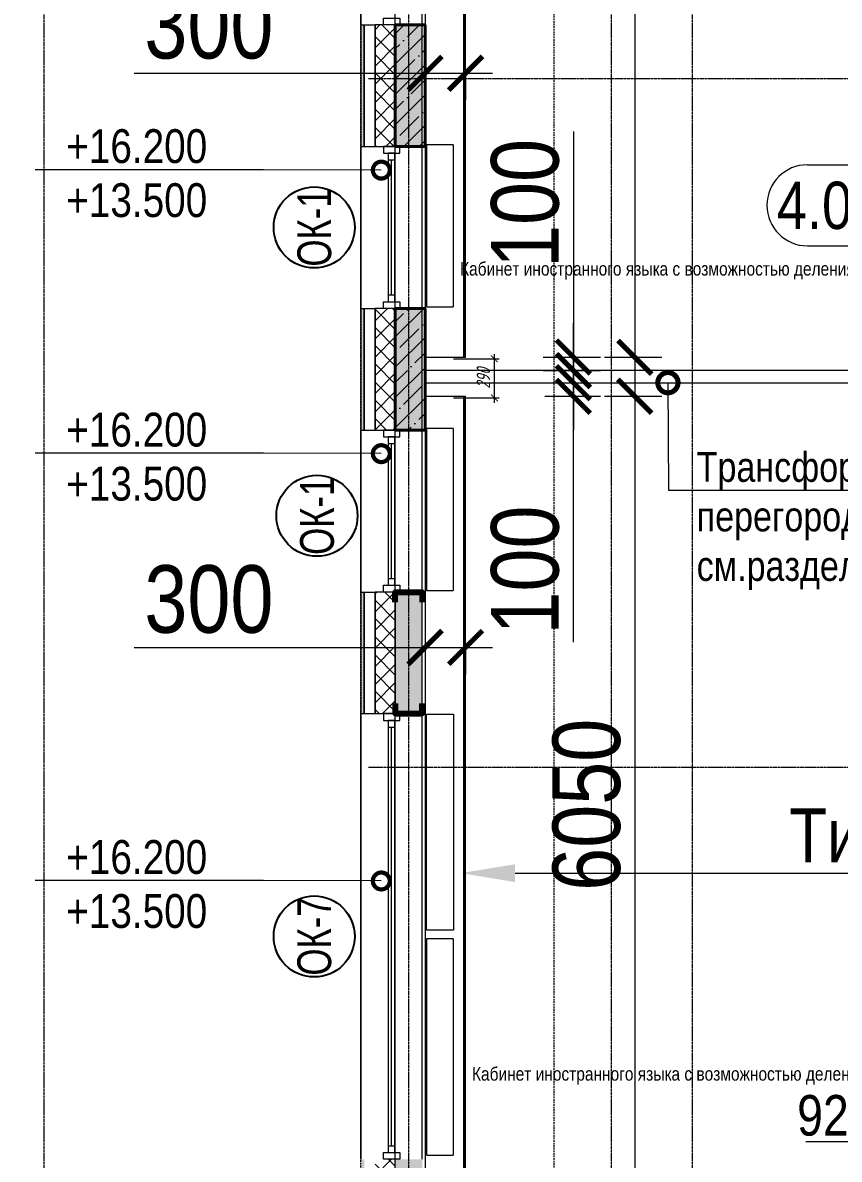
# Model space of a CAD drawing. Header units: millimetres. Extents: x -231292 to 573618, y -153144 to 564035.
# Drawn here: x 142071 to 148115, y 391202 to 399618 of the extents above; entities that cross this region are included whole.
import ezdxf
from ezdxf import colors
from ezdxf.entities.mleader import LeaderData, LeaderLine
from ezdxf.enums import TextEntityAlignment as Align
from ezdxf.math import Vec2, Vec3

# ---------------------------------------------------------------- set-up
doc = ezdxf.new("R2010")
doc.units = ezdxf.units.MM
for name, pattern in [('ADSK_Невидимые', [5, 3, -2]), ('CENTER2', [28.575, 19.05, -3.175, 3.175, -3.175]), ('DASHED', [19.05, 12.7, -6.35]), ('HIDDEN2', [4.7625, 3.175, -1.5875])]:
    doc.linetypes.add(name, pattern=pattern)
doc.layers.get('0').update_dxf_attribs({"color": 250})
doc.layers.get('Defpoints').update_dxf_attribs({"color": 250})
for name, color, linetype, lineweight in [('A-AREA', 250, 'Continuous', 15), ('A-Wall_Материал_Газоблок_Контур', 250, 'Continuous', 0), ('АР_Area', 250, 'Continuous', 5), ('АР_Колонны', 250, 'Continuous', 35), ('АР_Окна', 250, 'Continuous', 5), ('АР_Окна марка', 250, 'Continuous', 9), ('АР_Отопительные приборы', 250, 'HIDDEN2', 0), ('АР_площадь пом', 250, 'Continuous', 5), ('АР_Размеры обшивки', 250, 'Continuous', 5), ('АР_Разрезы марка', 250, 'Continuous', 13), ('АР_Стены ЖБ', 250, 'Continuous', 35), ('АР_Стены ПЕНОблок', 250, 'Continuous', 20), ('АР_Тонкая', 250, 'Continuous', 5), ('АР_Утеплитель', 250, 'Continuous', 0), ('АР_Штриховка', 250, 'Continuous', 0), ('Зашивка радиаторов тип 1 (фанера и МДФ)', 250, 'Continuous', 0), ('КМ_Фахверки', 250, 'Continuous', 80), ('Марка окна', 250, 'Continuous', 0), ('Размеры зашивки ГКЛ', 250, 'Continuous', 0), ('РД_Оси_100', 250, 'Continuous', 0), ('ТХ_Оборудование', 250, 'Continuous', 9)]:
    doc.layers.add(name, color=color, linetype=linetype, lineweight=lineweight)
doc.layers.add('АР_Делит', color=250, linetype='Continuous', lineweight=0, plot=False)
doc.styles.add('Arial_09', font='ARIALN.TTF', dxfattribs={"width": 0.9})
doc.styles.add('Isocpeur3', font='isocpeur.ttf')
doc.styles.add('style1', font='ARIALN.TTF')
doc.styles.add('T_dim', font='romans.shx', dxfattribs={"width": 0.7, "oblique": 15})
doc.dimstyles.new('1-50', dxfattribs={"dimscale": 50, "dimtxt": 2, "dimasz": 1, "dimexe": 0.7, "dimexo": 0.6, "dimtad": 1, "dimdec": 0, "dimlfac": -1, "dimtxsty": 'T_dim', "dimblk1": 'ARCHTICK', "dimblk2": 'ARCHTICK', "dimsah": 1, "dimcen": 0, "dimdle": 0.7, "dimclrd": 256, "dimclre": 256, "dimadec": 0, "dimazin": 0, "dimtfac": 1, "dimtdec": 0, "dimtmove": 1, "dimatfit": 3, "dimfxl": 25, "dimlwd": -1, "dimlwe": -1, "dimarcsym": 2})
doc.dimstyles.new('Dim200_ареал', dxfattribs={"dimscale": 100, "dimtxt": 5, "dimasz": 2.5, "dimexe": 2, "dimexo": 2, "dimgap": 1, "dimtad": 1, "dimzin": 12, "dimdsep": 46, "dimtxsty": 'style1', "dimblk": 'ARCHTICK', "dimcen": 3, "dimdle": 2, "dimclrd": 256, "dimclre": 256, "dimaunit": 1, "dimadec": 0, "dimazin": 3, "dimtfac": 1, "dimtmove": 1, "dimatfit": 3, "dimldrblk": 'OPEN30', "dimfxl": 5, "dimfxlon": 1, "dimtolj": 1, "dimtzin": 0, "dimlwd": 9, "dimlwe": 9, "dimarcsym": 0})
pattern_1 = [(45, (50428.77, 366201.75), (-112.2532, 112.2532), []), (45, (50541.02, 366201.75), (-112.2532, 112.2532), [198.4375, -39.6875, 0, -39.6875])]

# ---------------------------------------------------------------- blocks, each defined once
blk = doc.blocks.new('_DotSmall')
at = {"color": 0, "linetype": 'ByBlock', "const_width": 0.5}
blk.add_lwpolyline([(-0.0625, 0, 1), (0.0625, 0, 1)], format="xyb", close=True, dxfattribs=at)
blk = doc.blocks.new('Ф_пеноблок 200')
at = {"layer": 'КМ_Фахверки'}
blk.add_lwpolyline([(0, -75), (0, 0), (200, 0), (200, -75)], dxfattribs=at)
blk = doc.blocks.new('СОШ_2200_АР_ОСИ_М100_28.05.24')
at = {"layer": 'АР_Делит', "color": 5, "linetype": 'DASHED'}
blk.add_lwpolyline([(114955, 135155), (114955, -355), (93595.036, -355), (93595.036, 13855), (94145, 13855), (94145, 68320), (66055, 68320), (66055, 13857.73), (83455, 13857.73), (83455, -355), (45245, -355), (45245, 13145), (44695, 13145), (44695, 26755), (45245, 26755), (45245, 68320), (20455, 68320), (20455, 26755), (27955, 26755), (27955, 13145), (-355, 13145), (-355, 100855), (37145, 100855), (37145, 129155)], dxfattribs=at)
at = {"layer": 'РД_Оси_100', "linetype": 'CENTER2'}
for p, q in [((91800, -6155), (91800, 139938.679)), ((94500, -6155), (94500, 139938.679)), ((96000, -6155), (96000, 139938.679)), ((119910, 33000), (94200, 33000)), ((119910, 27900), (94200, 27900))]:
    blk.add_line(p, q, dxfattribs=at)
blk.add_lwpolyline([(96600, -6155), (96600, 139938.679)], dxfattribs=at)
blk = doc.blocks.new('_ArchTick')
at = {"color": 0, "linetype": 'ByBlock', "const_width": 0.15}
blk.add_lwpolyline([(-0.5, -0.5), (0.5, 0.5)], dxfattribs=at)
blk = doc.blocks.new('*D1094')
at = {"layer": 'Defpoints', "color": 0, "transparency": 16777216}
for p in [(145228.8, 397129.2), (145561.9, 397129.2), (145228.8, 396839.2)]:
    blk.add_point(p, dxfattribs=at)
at = {"layer": 'АР_Делит', "color": 0, "transparency": 16777216}
for p, q in [((145561.9, 396804.2), (145561.9, 397164.2)), ((145258.8, 397129.2), (145596.9, 397129.2)), ((145258.8, 396839.2), (145596.9, 396839.2))]:
    blk.add_line(p, q, dxfattribs=at)
at = {"layer": 'АР_Делит', "color": 0, "transparency": 16777216, "xscale": 50, "yscale": 50, "zscale": 50}
for p, rotation in [((145561.9, 397129.2), 90), ((145561.9, 396839.2), 270)]:
    blk.add_blockref('_ArchTick', p, dxfattribs=dict(at, rotation=rotation))
at = {"layer": 'АР_Делит', "color": 0, "transparency": 16777216, "insert": (145480.6, 396984.2), "char_height": 100, "attachment_point": 5, "rotation": 90, "style": 'T_dim'}
blk.add_mtext('290', dxfattribs=at)
blk = doc.blocks.new('Bottom_R_1600')
at = {"layer": 'АР_Отопительные приборы'}
blk.add_lwpolyline([(-800, -100), (800, -100), (800, 100), (-800, 100)], close=True, dxfattribs=at)
blk = doc.blocks.new('Bottom_L_1600')
at = {"layer": 'АР_Отопительные приборы'}
blk.add_lwpolyline([(800, -100), (-800, -100), (-800, 100), (800, 100)], close=True, dxfattribs=at)
blk = doc.blocks.new('Bottom_R_1200')
at = {"layer": 'АР_Отопительные приборы'}
blk.add_lwpolyline([(-600, -100), (600, -100), (600, 100), (-600, 100)], close=True, dxfattribs=at)
blk = doc.blocks.new('*D1032')
at = {"layer": 'Defpoints', "color": 0, "transparency": 16777216}
for p in [(146178.2, 396851.8), (146178.7, 390801.8), (146601.2, 390801.8)]:
    blk.add_point(p, dxfattribs=at)
at = {"layer": 'АР_Размеры обшивки', "lineweight": 9, "transparency": 16777216}
for p, q in [((146601.2, 397051.8), (146601.2, 390601.8)), ((146378.2, 396851.8), (146801.2, 396851.8)), ((146378.7, 390801.8), (146801.2, 390801.8))]:
    blk.add_line(p, q, dxfattribs=at)
at = {"layer": 'АР_Размеры обшивки', "lineweight": 9, "transparency": 16777216, "xscale": 250, "yscale": 250, "zscale": 250}
for p, rotation in [((146601.2, 396851.8), 90), ((146601.2, 390801.8), 270)]:
    blk.add_blockref('_ArchTick', p, dxfattribs=dict(at, rotation=rotation))
at = {"layer": 'АР_Размеры обшивки', "color": 0, "transparency": 16777216, "insert": (146245.9, 393826.8), "char_height": 500, "attachment_point": 5, "rotation": 90, "style": 'style1'}
blk.add_mtext('\\A1;6050', dxfattribs=at)
blk = doc.blocks.new('_Open30')
at = {"color": 0, "linetype": 'ByBlock', "lineweight": -2}
for p, q in [((-1, 0.268), (0, 0)), ((0, 0), (-1, -0.268)), ((0, 0), (-1, 0))]:
    blk.add_line(p, q, dxfattribs=at)
blk = doc.blocks.new('*D1033')
at = {"layer": 'Defpoints', "color": 0, "transparency": 16777216}
for p in [(146191.2, 403299.6), (146178.3, 397140.1), (146601.6, 397140.1)]:
    blk.add_point(p, dxfattribs=at)
at = {"layer": 'АР_Размеры обшивки', "lineweight": 9, "transparency": 16777216}
for p, q in [((146601.6, 403499.6), (146601.6, 396940.1)), ((146391.2, 403299.6), (146801.6, 403299.6)), ((146378.3, 397140.1), (146801.6, 397140.1))]:
    blk.add_line(p, q, dxfattribs=at)
at = {"layer": 'АР_Размеры обшивки', "lineweight": 9, "transparency": 16777216, "xscale": 250, "yscale": 250, "zscale": 250}
for p, rotation in [((146601.6, 403299.6), 90), ((146601.6, 397140.1), 270)]:
    blk.add_blockref('_ArchTick', p, dxfattribs=dict(at, rotation=rotation))
at = {"layer": 'АР_Размеры обшивки', "color": 0, "transparency": 16777216, "insert": (146246.3, 400414), "char_height": 500, "attachment_point": 5, "rotation": 90, "style": 'style1'}
blk.add_mtext('\\A1;6160', dxfattribs=at)
blk = doc.blocks.new('*D1039')
at = {"layer": 'Defpoints', "color": 0, "transparency": 16777216}
for p in [(145723.3, 397142.1), (145723.3, 397041.8), (146146.6, 397041.8)]:
    blk.add_point(p, dxfattribs=at)
at = {"layer": 'АР_Размеры обшивки', "lineweight": 9, "transparency": 16777216}
for p, q in [((146146.6, 398812.7), (146146.6, 397142.1)), ((146146.6, 397142.1), (146146.6, 397392.1)), ((145923.3, 397142.1), (146346.6, 397142.1)), ((146146.6, 397142.1), (146146.6, 397041.8)), ((146146.6, 397142.1), (146146.6, 397041.8)), ((145923.3, 397041.8), (146346.6, 397041.8)), ((146146.6, 397041.8), (146146.6, 396791.8))]:
    blk.add_line(p, q, dxfattribs=at)
at = {"layer": 'АР_Размеры обшивки', "lineweight": 9, "transparency": 16777216, "xscale": 250, "yscale": 250, "zscale": 250}
for p, rotation in [((146146.6, 397142.1), 270), ((146146.6, 397041.8), 90)]:
    blk.add_blockref('_ArchTick', p, dxfattribs=dict(at, rotation=rotation))
at = {"layer": 'АР_Размеры обшивки', "color": 0, "transparency": 16777216, "insert": (145791.3, 398279.7), "char_height": 500, "attachment_point": 5, "rotation": 90, "style": 'style1'}
blk.add_mtext('\\A1;100', dxfattribs=at)
blk = doc.blocks.new('*D1040')
at = {"layer": 'Defpoints', "color": 0, "transparency": 16777216}
for p in [(145735.8, 396951.8), (146146.6, 396951.8), (145735.8, 396851.6)]:
    blk.add_point(p, dxfattribs=at)
at = {"layer": 'АР_Размеры обшивки', "lineweight": 9, "transparency": 16777216}
for p, q in [((146146.6, 396951.8), (146146.6, 397201.8)), ((145935.8, 396951.8), (146346.6, 396951.8)), ((146146.6, 396851.6), (146146.6, 396951.8)), ((146146.6, 396851.6), (146146.6, 396951.8)), ((145935.8, 396851.6), (146346.6, 396851.6)), ((146146.6, 396851.6), (146146.6, 396601.6)), ((146146.6, 395031.7), (146146.6, 396851.6))]:
    blk.add_line(p, q, dxfattribs=at)
at = {"layer": 'АР_Размеры обшивки', "lineweight": 9, "transparency": 16777216, "xscale": 250, "yscale": 250, "zscale": 250}
for p, rotation in [((146146.6, 396951.8), 270), ((146146.6, 396851.6), 90)]:
    blk.add_blockref('_ArchTick', p, dxfattribs=dict(at, rotation=rotation))
at = {"layer": 'АР_Размеры обшивки', "color": 0, "transparency": 16777216, "insert": (145791.3, 395564.7), "char_height": 500, "attachment_point": 5, "rotation": 90, "style": 'style1'}
blk.add_mtext('\\A1;100', dxfattribs=at)
blk = doc.blocks.new('*D980')
at = {"layer": 'Defpoints', "color": 0, "transparency": 16777216}
for p in [(145049.1, 395197.7), (145349.1, 395197.7), (145349.1, 394991.7)]:
    blk.add_point(p, dxfattribs=at)
at = {"layer": 'АР_Размеры обшивки', "lineweight": 9, "transparency": 16777216}
for p, q in [((142896.7, 394991.7), (145049.1, 394991.7)), ((144849.1, 394991.7), (145549.1, 394991.7)), ((145049.1, 394997.7), (145049.1, 394791.7)), ((145349.1, 394997.7), (145349.1, 394791.7))]:
    blk.add_line(p, q, dxfattribs=at)
at = {"layer": 'АР_Размеры обшивки', "lineweight": 9, "transparency": 16777216, "xscale": 250, "yscale": 250, "zscale": 250, "rotation": 180}
blk.add_blockref('_ArchTick', (145049.1, 394991.7), dxfattribs=at)
at = {"layer": 'АР_Размеры обшивки', "lineweight": 9, "transparency": 16777216, "xscale": 250, "yscale": 250, "zscale": 250}
blk.add_blockref('_ArchTick', (145349.1, 394991.7), dxfattribs=at)
at = {"layer": 'АР_Размеры обшивки', "color": 0, "transparency": 16777216, "insert": (143448.8, 395347), "char_height": 500, "attachment_point": 5, "style": 'style1'}
blk.add_mtext('\\A1;300', dxfattribs=at)
blk = doc.blocks.new('*D981')
at = {"layer": 'Defpoints', "color": 0, "transparency": 16777216}
for p in [(145049.1, 399449.7), (145349.1, 399449.7), (145349.1, 399243.7)]:
    blk.add_point(p, dxfattribs=at)
at = {"layer": 'АР_Размеры обшивки', "lineweight": 9, "transparency": 16777216}
for p, q in [((145049.1, 399249.7), (145049.1, 399043.7)), ((145349.1, 399249.7), (145349.1, 399043.7)), ((142896.7, 399243.7), (145049.1, 399243.7)), ((144849.1, 399243.7), (145549.1, 399243.7))]:
    blk.add_line(p, q, dxfattribs=at)
at = {"layer": 'АР_Размеры обшивки', "lineweight": 9, "transparency": 16777216, "xscale": 250, "yscale": 250, "zscale": 250, "rotation": 180}
blk.add_blockref('_ArchTick', (145049.1, 399243.7), dxfattribs=at)
at = {"layer": 'АР_Размеры обшивки', "lineweight": 9, "transparency": 16777216, "xscale": 250, "yscale": 250, "zscale": 250}
blk.add_blockref('_ArchTick', (145349.1, 399243.7), dxfattribs=at)
at = {"layer": 'АР_Размеры обшивки', "color": 0, "transparency": 16777216, "insert": (143448.8, 399599), "char_height": 500, "attachment_point": 5, "style": 'style1'}
blk.add_mtext('\\A1;300', dxfattribs=at)
blk = doc.blocks.new('MOK-МаркаПом_овал_ареал')
for p, q in [((-2.75, 3), (2.75, 3)), ((-2.75, -3), (2.75, -3))]:
    blk.add_line(p, q)
for centre, radius, start, end in [((-2.75, 0), 3, 90, 270), ((2.75, 0), 3, 270, 90), ((-3.75, 0), 3.5, 0, 0.00095)]:
    blk.add_arc(centre, radius, start, end)
at = {"color": 0, "style": 'style1'}
blk.add_attdef('АР-ПОМЕЩЕНИЕ:НОМЕР', text='', height=3.5, dxfattribs=at).set_placement((0, 0), align=Align.MIDDLE)
at = {"layer": 'Defpoints', "color": 2, "style": 'style1'}
blk.add_attdef('АР-ПОМЕЩЕНИЕ:НАИМЕНОВАНИЕ', text='', height=1, dxfattribs=at).set_placement((-0.094, -4.814), align=Align.MIDDLE)
blk = doc.blocks.new('MOK-МаркаПомещения1')
at = {"layer": 'A-AREA', "color": 0}
blk.add_line((-3.651, -1.944), (3.649, -1.944), dxfattribs=at)
at = {"layer": 'A-AREA', "color": 0, "style": 'style1'}
blk.add_attdef('АР-ПОМЕЩЕНИЕ:ПЛОЩАДЬ', text='', height=3, dxfattribs=at).set_placement((0, 0), align=Align.MIDDLE)
at = {"layer": 'Defpoints', "style": 'style1', "flags": 8}
blk.add_attdef('АР-ПОМЕЩЕНИЕ:НАИМЕНОВАНИЕ', text='', height=1, dxfattribs=at).set_placement((0, 2.956), align=Align.MIDDLE)
blk = doc.blocks.new('МОК-Наименование')
at = {"layer": 'Defpoints'}
blk.add_circle((0, 0), 3, dxfattribs=at)
at = {"color": 0, "linetype": 'ByBlock', "lineweight": -2, "style": 'Isocpeur3', "width": 0.8, "flags": 4}
blk.add_attdef('АР-ОКНО:НАИМЕНОВАНИЕ', text='', height=2.5, dxfattribs=at).set_placement((0, 0), align=Align.MIDDLE)

msp = doc.modelspace()

# ---------------------------------------------------------------- linework, layer by layer
at = {"layer": 'A-Wall_Материал_Газоблок_Контур', "linetype": 'Continuous', "lineweight": 0}
for p, q in [((144573.768, 402901.752), (144573.768, 399601.752)), ((145028.768, 399601.752), (145028.768, 402901.752)), ((145028.768, 397501.752), (145028.768, 398701.752)), ((145028.768, 395401.752), (145028.768, 396601.752)), ((145028.768, 391201.752), (145028.768, 394501.752))]:
    msp.add_line(p, q, dxfattribs=at)
at = {"layer": 'АР_Колонны', "linetype": 'HIDDEN2', "lineweight": 25}
for p, q in [((144828.768, 399601.753), (145048.768, 399601.753)), ((145048.768, 399601.753), (145048.768, 398701.753)), ((144828.768, 397501.753), (145048.768, 397501.753)), ((145048.768, 397501.753), (145048.768, 396601.753))]:
    msp.add_line(p, q, dxfattribs=at)
at = {"layer": 'АР_Колонны', "linetype": 'Continuous', "lineweight": 35}
for p, q in [((145048.768, 399601.753), (144828.768, 399601.753)), ((145048.768, 398701.753), (145048.768, 399601.753)), ((145048.768, 397501.753), (144828.768, 397501.753)), ((145048.768, 396601.753), (145048.768, 397501.753))]:
    msp.add_line(p, q, dxfattribs=at)
at = {"layer": 'АР_Окна', "linetype": 'Continuous', "lineweight": 5}
for p, q in [((144573.768, 399601.752), (144573.768, 402901.752)), ((145028.768, 399601.752), (145028.768, 402901.752)), ((145028.768, 397501.752), (145028.768, 398701.752)), ((144776.268, 397601.752), (144826.268, 397601.752)), ((145028.768, 395401.752), (145028.768, 396601.752)), ((144776.268, 395501.752), (144826.268, 395501.752)), ((145028.768, 391201.752), (145028.768, 394501.752)), ((144776.268, 394401.752), (144826.268, 394401.752)), ((144776.268, 391301.752), (144826.268, 391301.752))]:
    msp.add_line(p, q, dxfattribs=at)
for points in [[(144861.268, 399651.752), (144861.268, 399601.752), (144741.268, 399601.752), (144741.268, 399651.752)], [(144861.268, 397551.752), (144861.268, 397501.752), (144741.268, 397501.752), (144741.268, 397551.752)], [(144861.268, 395451.752), (144861.268, 395401.752), (144741.268, 395401.752), (144741.268, 395451.752)], [(144861.268, 394451.752), (144861.268, 394501.752), (144741.268, 394501.752), (144741.268, 394451.752)], [(144861.268, 391251.752), (144861.268, 391201.752), (144741.268, 391201.752), (144741.268, 391251.752)]]:
    msp.add_lwpolyline(points, close=True, dxfattribs=at)
at = {"layer": 'АР_Разрезы марка', "linetype": 'DASHED', "lineweight": 0}
msp.add_lwpolyline([(148015.848, 504454.532), (148015.848, 466838.319), (146002.876, 466838.319), (146002.876, 364232.068)], dxfattribs=at)
at = {"layer": 'АР_Стены ЖБ', "linetype": 'Continuous', "lineweight": 40}
for p, q in [((145048.768, 399601.753), (144828.768, 399601.753)), ((145048.768, 398701.753), (145048.768, 399601.753)), ((145048.768, 397501.753), (144828.768, 397501.753)), ((145048.768, 396601.753), (145048.768, 397501.753))]:
    msp.add_line(p, q, dxfattribs=at)
at = {"layer": 'АР_Стены ПЕНОблок', "linetype": 'Continuous', "lineweight": 20}
for p, q in [((145028.768, 399601.752), (144828.768, 399601.752)), ((145028.768, 398701.752), (145028.768, 399601.752)), ((145028.768, 397501.752), (144828.768, 397501.752)), ((145028.768, 396601.752), (145028.768, 397501.752)), ((145028.768, 395401.752), (144828.768, 395401.752)), ((144828.768, 395401.752), (144828.768, 394501.752)), ((145028.768, 394501.752), (145028.768, 395401.752)), ((144828.768, 394501.752), (145028.768, 394501.752))]:
    msp.add_line(p, q, dxfattribs=at)
at = {"layer": 'АР_Тонкая', "linetype": 'Continuous', "lineweight": 5}
for p, q in [((144573.768, 399601.752), (144678.768, 399601.752)), ((144573.768, 397501.752), (144678.768, 397501.752)), ((144573.768, 395401.752), (144678.768, 395401.752)), ((144573.768, 395401.752), (144573.768, 394501.752)), ((144598.768, 395401.752), (144598.768, 394501.752)), ((144598.768, 394501.752), (144598.768, 395401.752)), ((144678.768, 394501.752), (144678.768, 395401.752)), ((144573.768, 394501.752), (144678.768, 394501.752))]:
    msp.add_line(p, q, dxfattribs=at)
at = {"layer": 'АР_Утеплитель', "linetype": 'Continuous', "lineweight": 0}
for p, q in [((144828.768, 399601.752), (144678.768, 399601.752)), ((144828.768, 397501.752), (144678.768, 397501.752)), ((144828.768, 395401.752), (144678.768, 395401.752)), ((144678.768, 395401.752), (144678.768, 394501.752)), ((144828.768, 394501.752), (144828.768, 395401.752)), ((144678.768, 394501.752), (144828.768, 394501.752))]:
    msp.add_line(p, q, dxfattribs=at)
at = {"layer": 'Зашивка радиаторов тип 1 (фанера и МДФ)', "linetype": 'Continuous', "lineweight": 0}
for p, q in [((145049.142, 403301.753), (145048.861, 397141.752)), ((145336.361, 397141.739), (145336.642, 403301.739)), ((145336.642, 403301.739), (145336.361, 397141.739)), ((145348.861, 397141.739), (145349.142, 403301.739)), ((145048.861, 397141.752), (145348.861, 397141.739)), ((145048.771, 396851.752), (145348.771, 396851.771)), ((145048.771, 396851.752), (145049.142, 390801.752)), ((145336.642, 390801.77), (145336.271, 396851.77)), ((145336.271, 396851.77), (145336.642, 390801.77)), ((145349.142, 390801.771), (145348.771, 396851.771))]:
    msp.add_line(p, q, dxfattribs=at)
at = {"layer": 'ТХ_Оборудование', "linetype": 'ADSK_Невидимые'}
msp.add_lwpolyline([(145048.768, 396951.752), (152198.768, 396951.752), (152198.768, 397041.752), (145048.768, 397041.752)], close=True, dxfattribs=at)

# ---------------------------------------------------------------- block references
at = {"layer": 'АР_Area', "linetype": 'Continuous', "lineweight": 5, "xscale": 100, "yscale": 100, "zscale": 100}
msp.add_blockref('MOK-МаркаПом_овал_ареал', (148154.525, 398265.582), dxfattribs=at).add_auto_attribs({'АР-ПОМЕЩЕНИЕ:НОМЕР': '4.064', 'АР-ПОМЕЩЕНИЕ:НАИМЕНОВАНИЕ': 'Кабинет иностранного языка с возможностью деления трансформируемой перегородкой на 2 помещения'})
at = {"layer": 'АР_Отопительные приборы', "rotation": 270}
for name, p in [('Bottom_R_1200', (145158.768, 398112.641)), ('Bottom_R_1200', (145158.768, 396012.641)), ('Bottom_L_1600', (145158.768, 393698.54)), ('Bottom_R_1600', (145158.768, 392033.307))]:
    msp.add_blockref(name, p, dxfattribs=at)
at = {"layer": 'АР_площадь пом', "linetype": 'Continuous', "lineweight": 5}
ref = msp.add_blockref('MOK-МаркаПомещения1', (148233.393, 391527.376), dxfattribs=dict(at, xscale=100, yscale=100, zscale=100))
ref.add_attrib('АР-ПОМЕЩЕНИЕ:НАИМЕНОВАНИЕ', 'Кабинет иностранного языка с возможностью деления трансформируемой перегородкой на 2 помещения', dxfattribs={"layer": 'Defpoints', "height": 100, "style": 'style1'}).set_placement((148233.393, 391822.939), align=Align.MIDDLE)
ref.add_attrib('АР-ПОМЕЩЕНИЕ:ПЛОЩАДЬ', '92.40', dxfattribs={"layer": 'A-AREA', "color": 0, "height": 300, "style": 'style1'}).set_placement((148233.393, 391527.376), align=Align.MIDDLE)
at = {"layer": 'КМ_Фахверки'}
msp.add_blockref('Ф_пеноблок 200', (144828.768, 395401.752), dxfattribs=at)
msp.add_blockref('Ф_пеноблок 200', (144828.768, 395401.752), dxfattribs=at)
at = {"layer": 'КМ_Фахверки', "xscale": -1, "rotation": 180}
msp.add_blockref('Ф_пеноблок 200', (144828.768, 394501.752), dxfattribs=at)
msp.add_blockref('Ф_пеноблок 200', (144828.768, 394501.752), dxfattribs=at)

# ---------------------------------------------------------------- dimensions: what is measured, and where the dimension line sits
at = {"layer": 'АР_Делит'}
dim = msp.add_linear_dim(base=(145561.871, 397129.186), p1=(145228.766, 396839.186), p2=(145228.766, 397129.186), angle=90, dimstyle='1-50', override={"dimclrd": 0, "dimclre": 0}, dxfattribs=at)
dim.commit()
dim.dimension.update_dxf_attribs({"geometry": '*D1094', "text_midpoint": (145480.621, 396984.186)})
at = {"layer": 'АР_Размеры обшивки'}
for base, p1, p2, picture, middle in [((146601.578, 397140.059), (146191.203, 403299.574), (146178.328, 397140.059), '*D1033', (146601.578, 400414.018)), ((146146.578, 397041.752), (145723.328, 397142.059), (145723.328, 397041.752), '*D1039', (145998.768, 398279.7)), ((146146.578, 396951.752), (145735.828, 396851.58), (145735.828, 396951.752), '*D1040', (146561.768, 395564.7))]:
    dim = msp.add_linear_dim(base=base, p1=p1, p2=p2, angle=90, dimstyle='Dim200_ареал', override={"dimdec": 0}, dxfattribs=at)
    dim.commit()
    dim.dimension.update_dxf_attribs({"geometry": picture, "text_midpoint": middle, "dimtype": 160})
for base, p1, p2, picture, middle in [((145349.142, 399243.7), (145049.142, 399449.7), (145349.142, 399449.731), '*D981', (143448.768, 399221.697)), ((145349.142, 394991.7), (145049.142, 395197.7), (145349.142, 395197.731), '*D980', (143448.768, 394969.697))]:
    dim = msp.add_linear_dim(base=base, p1=p1, p2=p2, dimstyle='Dim200_ареал', override={"dimdec": 0}, dxfattribs=at)
    dim.commit()
    dim.dimension.update_dxf_attribs({"geometry": picture, "text_midpoint": middle, "dimtype": 160})
dim = msp.add_linear_dim(base=(146601.203, 390801.752), p1=(146178.203, 396851.77), p2=(146178.703, 390801.752), angle=90, dimstyle='Dim200_ареал', override={"dimdec": 0}, dxfattribs=at)
dim.commit()
dim.dimension.update_dxf_attribs({"geometry": '*D1032', "text_midpoint": (146245.917, 393826.761)})

# ---------------------------------------------------------------- leaders
at = {"layer": 'Марка окна', "lineweight": 0, "ltscale": 20}
ml = msp.add_multileader_mtext('Standard', dxfattribs=at)
ml.set_content('+16.200\\P+13.500', color=256, style='style1')
ml.set_leader_properties(color=256, linetype='ByLayer', lineweight=-1)
ml.set_arrow_properties(name='DOTSMALL')
ml.build(insert=Vec2(0, 0))
ml.multileader.update_dxf_attribs({"text_left_attachment_type": 6, "text_right_attachment_type": 6, "dogleg_length": 200, "arrow_head_size": 250})
ctx = ml.context
ctx.base_point, ctx.char_height, ctx.arrow_head_size, ctx.landing_gap_size, ctx.plane_origin = Vec3(142393, 398528.833), 250, 250, 0, Vec3(142749.436, 397844.306)
ctx.left_attachment, ctx.right_attachment = 6, 6
notes = []
notes.append((ctx, [(0, (1, 1, 0), (143852.861, 398528.833), (-1, 0), 446.389, [(0, [(144725.14, 398526.163)], 0, [])])]))
ctx.mtext.insert, ctx.mtext.line_spacing_factor, ctx.mtext.flow_direction = Vec3(142393, 398828.833), 0.96, 5
ctx.mtext.has_bg_fill, ctx.mtext.bg_color, ctx.mtext.bg_scale_factor, ctx.mtext.bg_transparency, ctx.mtext.use_window_bg_color = 1, -1027028792, 1.5, 0, 1
ml = msp.add_multileader_mtext('Standard', dxfattribs=at)
ml.set_content('+16.200\\P+13.500', color=256, style='style1')
ml.set_leader_properties(color=256, linetype='ByLayer', lineweight=-1)
ml.set_arrow_properties(name='DOTSMALL')
ml.build(insert=Vec2(0, 0))
ml.multileader.update_dxf_attribs({"text_left_attachment_type": 6, "text_right_attachment_type": 6, "dogleg_length": 200, "arrow_head_size": 250})
ctx = ml.context
ctx.base_point, ctx.char_height, ctx.arrow_head_size, ctx.landing_gap_size, ctx.plane_origin = Vec3(142393, 396429.333), 250, 250, 0, Vec3(142749.436, 395744.806)
ctx.left_attachment, ctx.right_attachment = 6, 6
notes.append((ctx, [(0, (1, 1, 0), (143852.861, 396429.333), (-1, 0), 446.389, [(0, [(144725.14, 396426.663)], 0, [])])]))
ctx.mtext.insert, ctx.mtext.line_spacing_factor, ctx.mtext.flow_direction = Vec3(142393, 396729.333), 0.96, 5
ctx.mtext.has_bg_fill, ctx.mtext.bg_color, ctx.mtext.bg_scale_factor, ctx.mtext.bg_transparency, ctx.mtext.use_window_bg_color = 1, -1027028792, 1.5, 0, 1
ml = msp.add_multileader_mtext('Standard', dxfattribs=at)
ml.set_content('+16.200\\P+13.500', color=256, style='style1')
ml.set_leader_properties(color=256, linetype='ByLayer', lineweight=-1)
ml.set_arrow_properties(name='DOTSMALL')
ml.build(insert=Vec2(0, 0))
ml.multileader.update_dxf_attribs({"text_left_attachment_type": 6, "text_right_attachment_type": 6, "dogleg_length": 200, "arrow_head_size": 250})
ctx = ml.context
ctx.base_point, ctx.char_height, ctx.arrow_head_size, ctx.landing_gap_size, ctx.plane_origin = Vec3(142393, 393265.087), 250, 250, 0, Vec3(142749.436, 392580.56)
ctx.left_attachment, ctx.right_attachment = 6, 6
notes.append((ctx, [(0, (1, 1, 0), (143852.861, 393265.087), (-1, 0), 446.389, [(0, [(144725.14, 393262.417)], 0, [])])]))
ctx.mtext.insert, ctx.mtext.line_spacing_factor, ctx.mtext.flow_direction = Vec3(142393, 393565.087), 0.96, 5
ctx.mtext.has_bg_fill, ctx.mtext.bg_color, ctx.mtext.bg_scale_factor, ctx.mtext.bg_transparency, ctx.mtext.use_window_bg_color = 1, -1027028792, 1.5, 0, 1
at = {"layer": 'Размеры зашивки ГКЛ'}
ml = msp.add_multileader_mtext('Standard', dxfattribs=at)
ml.set_content('\\pxsm1;Тип 1 ', color=(0, 0, 138), style='style1')
ml.set_leader_properties(color=256, linetype='ByLayer', lineweight=9)
ml.build(insert=Vec2(0, 0))
ml.multileader.update_dxf_attribs({"has_dogleg": 0, "text_left_attachment_type": 6, "text_right_attachment_type": 6, "text_bottom_attachment_type": 10, "dogleg_length": 25, "arrow_head_size": 400})
ctx = ml.context
ctx.base_point, ctx.char_height, ctx.arrow_head_size, ctx.landing_gap_size, ctx.plane_origin = Vec3(147695.531, 393320.364), 400, 400, 50, Vec3(139521.03, 400290.929)
ctx.left_attachment, ctx.right_attachment, ctx.top_attachment = 6, 6, 10
notes.append((ctx, [(0, (1, 1, 0), (147670.531, 393320.364), (1, 0), 25, [(1, [(145315.162, 393320.364)], 0, [])])]))
ctx.mtext.insert, ctx.mtext.width, ctx.mtext.defined_height, ctx.mtext.line_spacing_factor, ctx.mtext.flow_direction = Vec3(147745.531, 393800.364), 1668.44707, 600, 0.3, 5
at = {"layer": 'ТХ_Оборудование'}
ml = msp.add_multileader_mtext('Standard', dxfattribs=at)
ml.set_content('\\pxsm1;Трансформируемая перегородка_тип 3.1л см.раздел АИ ', color=256, style='style1')
ml.set_leader_properties(color=256, linetype='ByLayer', lineweight=9)
ml.set_arrow_properties(name='DOTSMALL')
ml.build(insert=Vec2(0, 0))
ml.multileader.update_dxf_attribs({"text_left_attachment_type": 6, "text_right_attachment_type": 6, "text_bottom_attachment_type": 10, "dogleg_length": 25, "arrow_head_size": 300})
ctx = ml.context
ctx.base_point, ctx.char_height, ctx.arrow_head_size, ctx.landing_gap_size, ctx.plane_origin = Vec3(147009.914, 396157.026), 220, 300, 50, Vec3(137918.576, 399619.73)
ctx.left_attachment, ctx.right_attachment, ctx.top_attachment = 6, 6, 10
notes.append((ctx, [(0, (1, 1, 0), (146851.903, 396157.026), (1, 0), 158.01, [(1, [(146846.851, 396952.248)], 0, [])])]))
ctx.mtext.insert, ctx.mtext.width, ctx.mtext.defined_height, ctx.mtext.line_spacing_factor, ctx.mtext.flow_direction = Vec3(147059.914, 396438.104), 2672.40951, 2067.07, 0.3, 5
for ctx, leaders in notes:
    for number, flags, end, landing, length, lines in leaders:
        leader = LeaderData()
        leader.index, (leader.has_last_leader_line, leader.has_dogleg_vector, leader.attachment_direction) = number, flags
        leader.last_leader_point, leader.dogleg_vector, leader.dogleg_length = Vec3(end), Vec3(landing), length
        for number, points, colour, breaks in lines:
            line = LeaderLine()
            line.index, line.vertices, line.color, line.breaks = number, Vec3.list(points), colors.encode_raw_color(colour), breaks
            leader.lines.append(line)
        ctx.leaders.append(leader)

# ---------------------------------------------------------------- next in the draw order: hatches: boundary and pattern name
at = {"layer": 'АР_Штриховка', "linetype": 'Continuous', "lineweight": 0}
h = msp.add_hatch(dxfattribs=at)
h.set_pattern_fill('_U', color=256, style=0, pattern_type=0)
h.set_pattern_definition([(360, (50428.7677, 366201.7525), (1e-16, 1), [])])
h.paths.add_polyline_path([(144573.768, 380301.753), (144598.768, 380301.753), (144598.768, 387601.753), (144573.768, 387601.753)], flags=0)
h.paths.add_polyline_path([(144573.768, 390001.753), (144598.768, 390001.753), (144598.768, 391201.752), (144573.768, 391201.752)], flags=0)
h.paths.add_polyline_path([(144573.768, 394501.752), (144598.768, 394501.752), (144598.768, 395401.752), (144573.768, 395401.752)], flags=0)
h.paths.add_polyline_path([(144573.768, 396601.752), (144598.768, 396601.752), (144598.768, 397501.752), (144573.768, 397501.752)], flags=0)
h.paths.add_polyline_path([(144573.768, 398701.752), (144598.768, 398701.752), (144598.768, 399601.752), (144573.768, 399601.752)], flags=0)
h.paths.add_polyline_path([(144573.768, 402901.752), (144598.768, 402901.752), (144598.768, 403801.752), (144573.768, 403801.752)], flags=0)
h.paths.add_polyline_path([(144573.768, 407101.752), (144598.768, 407101.752), (144598.768, 408001.752), (144573.768, 408001.752)], flags=0)
h.paths.add_polyline_path([(144573.768, 409201.752), (144598.768, 409201.752), (144598.768, 410101.752), (144573.768, 410101.752)], flags=0)
h.paths.add_polyline_path([(144573.768, 411301.752), (144598.768, 411301.752), (144598.768, 412201.752), (144573.768, 412201.752)], flags=0)
h.paths.add_polyline_path([(144573.768, 413401.752), (144598.768, 413401.752), (144598.768, 414901.753), (144573.768, 414901.753)], flags=0)
h.paths.add_polyline_path([(144573.768, 416101.753), (144598.768, 416101.753), (144598.768, 417001.753), (144573.768, 417001.753)], flags=0)
h.paths.add_polyline_path([(144573.768, 420301.753), (144598.768, 420301.753), (144598.768, 421501.752), (144573.768, 421501.752)], flags=0)
h.paths.add_polyline_path([(144573.768, 422701.752), (144598.768, 422701.752), (144598.768, 423601.752), (144573.768, 423601.752)], flags=0)
h.paths.add_polyline_path([(144573.768, 424801.752), (144598.768, 424801.752), (144598.768, 425701.752), (144573.768, 425701.752)], flags=0)
h.paths.add_polyline_path([(144573.768, 429001.752), (144598.768, 429001.752), (144598.768, 430001.753), (144573.768, 430001.753)], flags=0)
h = msp.add_hatch(dxfattribs=at)
h.set_pattern_fill('ANSI37', color=256, scale=30, style=0)
h.set_pattern_definition([(45, (50428.77, 366201.75), (-67.35192, 67.35192), []), (135, (50428.77, 366201.75), (-67.35192, -67.35192), [])])
h.paths.add_polyline_path([(144678.768, 380301.753), (144828.768, 380301.753), (144828.768, 387601.753), (144678.768, 387601.753)], flags=0)
h.paths.add_polyline_path([(144678.768, 390001.753), (144828.768, 390001.753), (144828.768, 391201.752), (144678.768, 391201.752)], flags=0)
h.paths.add_polyline_path([(144678.768, 394501.752), (144828.768, 394501.752), (144828.768, 395401.752), (144678.768, 395401.752)], flags=0)
h.paths.add_polyline_path([(144678.768, 396601.752), (144828.768, 396601.752), (144828.768, 397501.752), (144678.768, 397501.752)], flags=0)
h.paths.add_polyline_path([(144678.768, 398701.752), (144828.768, 398701.752), (144828.768, 399601.752), (144678.768, 399601.752)], flags=0)
h.paths.add_polyline_path([(144678.768, 402901.752), (144828.768, 402901.752), (144828.768, 403801.752), (144678.768, 403801.752)], flags=0)
h.paths.add_polyline_path([(144678.768, 407101.752), (144828.768, 407101.752), (144828.768, 408001.752), (144678.768, 408001.752)], flags=0)
h.paths.add_polyline_path([(144678.768, 409201.752), (144828.768, 409201.752), (144828.768, 410101.752), (144678.768, 410101.752)], flags=0)
h.paths.add_polyline_path([(144678.768, 411301.752), (144828.768, 411301.752), (144828.768, 412201.752), (144678.768, 412201.752)], flags=0)
h.paths.add_polyline_path([(144678.768, 413401.752), (144828.768, 413401.752), (144828.768, 414901.753), (144678.768, 414901.753)], flags=0)
h.paths.add_polyline_path([(144678.768, 416101.753), (144828.768, 416101.753), (144828.768, 417001.753), (144678.768, 417001.753)], flags=0)
h.paths.add_polyline_path([(144678.768, 420301.753), (144828.768, 420301.753), (144828.768, 421501.752), (144678.768, 421501.752)], flags=0)
h.paths.add_polyline_path([(144678.768, 422701.752), (144828.768, 422701.752), (144828.768, 423601.752), (144678.768, 423601.752)], flags=0)
h.paths.add_polyline_path([(144678.768, 424801.752), (144828.768, 424801.752), (144828.768, 425701.752), (144678.768, 425701.752)], flags=0)
h.paths.add_polyline_path([(144678.768, 429001.752), (144828.768, 429001.752), (144828.768, 430001.753), (144678.768, 430001.753)], flags=0)
h = msp.add_hatch(dxfattribs=at)
h.set_pattern_fill('AR-CONC', color=256, style=0)
h.set_pattern_definition([(50, (50428.77, 366201.75), (182.18467, -15.93909), [19.05, -209.55]), (355, (50428.77, 366201.75), (-35.24342, 191.05685), [15.24, -167.64058]), (100.45144, (50443.95, 366200.42), (146.94125, 175.11775), [16.19, -178.09024]), (46.1842, (50428.77, 366252.55), (271.07904, -42.04233), [28.575, -314.325]), (96.63556, (50451.36, 366249.05), (237.40413, 247.4261), [24.285, -267.1356]), (351.18415, (50428.77, 366252.55), (237.4041, 247.4261), [22.86, -251.4597]), (21, (50454.17, 366239.85), (151.6144, -102.2652), [19.05, -209.55]), (326, (50454.17, 366239.85), (61.80203, 184.18797), [15.24, -167.64]), (71.45144, (50466.8, 366231.33), (213.41642, 81.92277), [16.19, -178.08994]), (37.5, (50428.77, 366201.75), (3.088603, 84.55504), [0, -165.608, 0, -170.18, 0, -168.275]), (7.5, (50428.77, 366201.75), (66.81966, 100.180575), [0, -97.028, 0, -161.798, 0, -64.135]), (327.5, (50372.126, 366201.75), (135.590595, -5.728744), [0, -63.5, 0, -198.12, 0, -262.89]), (317.5, (50346.73, 366201.75), (148.12918, 25.42649), [0, -82.55, 0, -131.572, 0, -186.69])])
h.paths.add_polyline_path([(144828.768, 380301.753), (145028.768, 380301.753), (145028.768, 387601.753), (144828.768, 387601.753)], flags=0)
h.paths.add_polyline_path([(144828.768, 390001.753), (145028.768, 390001.753), (145028.768, 391201.752), (144828.768, 391201.752)], flags=0)
h.paths.add_polyline_path([(144828.768, 394501.752), (145028.768, 394501.752), (145028.768, 395401.752), (144828.768, 395401.752)], flags=0)
h.paths.add_polyline_path([(144828.768, 396601.752), (145028.768, 396601.752), (145028.768, 397501.752), (144828.768, 397501.752)], flags=0)
h.paths.add_polyline_path([(144828.768, 398701.752), (145028.768, 398701.752), (145028.768, 399601.752), (144828.768, 399601.752)], flags=0)
h.paths.add_polyline_path([(144828.768, 402901.752), (145028.768, 402901.752), (145028.768, 403801.752), (144828.768, 403801.752)], flags=0)
h.paths.add_polyline_path([(144828.768, 407101.752), (145028.768, 407101.752), (145028.768, 408001.752), (144828.768, 408001.752)], flags=0)
h.paths.add_polyline_path([(144828.768, 409201.752), (145028.768, 409201.752), (145028.768, 410101.752), (144828.768, 410101.752)], flags=0)
h.paths.add_polyline_path([(144828.768, 411301.752), (145028.768, 411301.752), (145028.768, 412201.752), (144828.768, 412201.752)], flags=0)
h.paths.add_polyline_path([(144828.768, 413401.752), (145028.768, 413401.752), (145028.768, 414901.753), (144828.768, 414901.753)], flags=0)
h.paths.add_polyline_path([(144828.768, 416101.753), (145028.768, 416101.753), (145028.768, 417001.753), (144828.768, 417001.753)], flags=0)
h.paths.add_polyline_path([(144828.768, 420301.753), (145028.768, 420301.753), (145028.768, 421501.752), (144828.768, 421501.752)], flags=0)
h.paths.add_polyline_path([(144828.768, 422701.752), (145028.768, 422701.752), (145028.768, 423601.752), (144828.768, 423601.752)], flags=0)
h.paths.add_polyline_path([(144828.768, 424801.752), (145028.768, 424801.752), (145028.768, 425701.752), (144828.768, 425701.752)], flags=0)
h.paths.add_polyline_path([(144828.768, 429001.752), (145028.768, 429001.752), (145028.768, 430001.753), (144828.768, 430001.753)], flags=0)
at = {"layer": 'АР_Штриховка', "linetype": 'Continuous', "lineweight": 5}
h = msp.add_hatch(dxfattribs=at)
h.set_pattern_fill('ANSI35', color=256, scale=25, style=0)
h.set_pattern_definition(pattern_1)
h.paths.add_polyline_path([(145048.768, 399601.753), (144828.768, 399601.753), (144828.768, 398701.753), (145048.768, 398701.753)], flags=0)
h = msp.add_hatch(dxfattribs=at)
h.set_pattern_fill('ANSI35', color=256, scale=25, style=0)
h.set_pattern_definition(pattern_1)
h.paths.add_polyline_path([(145048.768, 397501.753), (144828.768, 397501.753), (144828.768, 396601.753), (145048.768, 396601.753)], flags=0)

# ---------------------------------------------------------------- next in the draw order: linework, layer by layer
at = {"layer": 'A-Wall_Материал_Газоблок_Контур', "linetype": 'Continuous', "lineweight": 0}
for p, q in [((144573.768, 398701.752), (144573.768, 397501.752)), ((144573.768, 396601.752), (144573.768, 395401.752)), ((144573.768, 394501.752), (144573.768, 391201.752))]:
    msp.add_line(p, q, dxfattribs=at)
at = {"layer": 'АР_Колонны', "linetype": 'HIDDEN2', "lineweight": 25}
for p, q in [((144828.768, 398701.753), (144828.768, 399601.753)), ((145048.768, 398701.753), (144828.768, 398701.753)), ((144828.768, 396601.753), (144828.768, 397501.753)), ((145048.768, 396601.753), (144828.768, 396601.753))]:
    msp.add_line(p, q, dxfattribs=at)
at = {"layer": 'АР_Колонны', "linetype": 'Continuous', "lineweight": 35}
for p, q in [((144828.768, 399601.753), (144828.768, 398701.753)), ((144828.768, 398701.753), (145048.768, 398701.753)), ((144828.768, 397501.753), (144828.768, 396601.753)), ((144828.768, 396601.753), (145048.768, 396601.753))]:
    msp.add_line(p, q, dxfattribs=at)
at = {"layer": 'АР_Окна', "linetype": 'Continuous', "lineweight": 5}
for p, q in [((144573.768, 397501.752), (144573.768, 398701.752)), ((144776.268, 398601.752), (144826.268, 398601.752)), ((144801.268, 397601.752), (144801.268, 398601.752)), ((144573.768, 395401.752), (144573.768, 396601.752)), ((144776.268, 396501.752), (144826.268, 396501.752)), ((144801.268, 395501.752), (144801.268, 396501.752)), ((144573.768, 391201.752), (144573.768, 394501.752)), ((144801.268, 391301.752), (144801.268, 394401.752))]:
    msp.add_line(p, q, dxfattribs=at)
for points in [[(144861.268, 398651.752), (144861.268, 398701.752), (144741.268, 398701.752), (144741.268, 398651.752)], [(144776.268, 397551.752), (144826.268, 397551.752), (144826.268, 398651.752), (144776.268, 398651.752)], [(144861.268, 396551.752), (144861.268, 396601.752), (144741.268, 396601.752), (144741.268, 396551.752)], [(144776.268, 395451.752), (144826.268, 395451.752), (144826.268, 396551.752), (144776.268, 396551.752)], [(144776.268, 391251.752), (144826.268, 391251.752), (144826.268, 394451.752), (144776.268, 394451.752)]]:
    msp.add_lwpolyline(points, close=True, dxfattribs=at)
at = {"layer": 'АР_Стены ЖБ', "linetype": 'Continuous', "lineweight": 40}
for p, q in [((144828.768, 399601.753), (144828.768, 398701.753)), ((144828.768, 398701.753), (145048.768, 398701.753)), ((144828.768, 397501.753), (144828.768, 396601.753)), ((144828.768, 396601.753), (145048.768, 396601.753))]:
    msp.add_line(p, q, dxfattribs=at)
at = {"layer": 'АР_Стены ПЕНОблок', "linetype": 'Continuous', "lineweight": 20}
for p, q in [((144828.768, 399601.752), (144828.768, 398701.752)), ((144828.768, 398701.752), (145028.768, 398701.752)), ((144828.768, 397501.752), (144828.768, 396601.752)), ((144828.768, 396601.752), (145028.768, 396601.752))]:
    msp.add_line(p, q, dxfattribs=at)
at = {"layer": 'АР_Тонкая', "linetype": 'Continuous', "lineweight": 5}
for p, q in [((144573.768, 399601.752), (144573.768, 398701.752)), ((144598.768, 399601.752), (144598.768, 398701.752)), ((144598.768, 398701.752), (144598.768, 399601.752)), ((144678.768, 398701.752), (144678.768, 399601.752)), ((144573.768, 398701.752), (144678.768, 398701.752)), ((144573.768, 397501.752), (144573.768, 396601.752)), ((144598.768, 397501.752), (144598.768, 396601.752)), ((144598.768, 396601.752), (144598.768, 397501.752)), ((144678.768, 396601.752), (144678.768, 397501.752)), ((144573.768, 396601.752), (144678.768, 396601.752))]:
    msp.add_line(p, q, dxfattribs=at)
at = {"layer": 'АР_Утеплитель', "linetype": 'Continuous', "lineweight": 0}
for p, q in [((144678.768, 399601.752), (144678.768, 398701.752)), ((144828.768, 398701.752), (144828.768, 399601.752)), ((144678.768, 398701.752), (144828.768, 398701.752)), ((144678.768, 397501.752), (144678.768, 396601.752)), ((144828.768, 396601.752), (144828.768, 397501.752)), ((144678.768, 396601.752), (144828.768, 396601.752))]:
    msp.add_line(p, q, dxfattribs=at)
at = {"layer": 'КМ_Фахверки', "lineweight": 5}
msp.add_lwpolyline([(144828.768, 434776.753), (116228.768, 434776.752), (116228.768, 379801.753), (144828.768, 379801.753), (144828.768, 434776.753)], dxfattribs=at)

# ---------------------------------------------------------------- next in the draw order: block references
at = {"layer": 'АР_Окна марка', "linetype": 'Continuous', "lineweight": 9}
ref = msp.add_blockref('МОК-Наименование', (144228.768, 398101.752), dxfattribs=dict(at, xscale=100, yscale=100, zscale=100, rotation=90))
ref.add_attrib('АР-ОКНО:НАИМЕНОВАНИЕ', 'ОК-1', dxfattribs={"layer": '0', "color": 0, "linetype": 'ByBlock', "lineweight": -2, "height": 250, "rotation": 90, "style": 'Arial_09', "width": 0.9}).set_placement((144228.768, 398101.752), align=Align.MIDDLE)
ref = msp.add_blockref('МОК-Наименование', (144248.768, 395966.92), dxfattribs=dict(at, xscale=100, yscale=100, zscale=100, rotation=90))
ref.add_attrib('АР-ОКНО:НАИМЕНОВАНИЕ', 'ОК-1', dxfattribs={"layer": '0', "color": 0, "linetype": 'ByBlock', "lineweight": -2, "height": 250, "rotation": 90, "style": 'Arial_09', "width": 0.9}).set_placement((144248.768, 395966.92), align=Align.MIDDLE)
ref = msp.add_blockref('МОК-Наименование', (144228.768, 392851.752), dxfattribs=dict(at, xscale=100, yscale=100, zscale=100, rotation=90))
ref.add_attrib('АР-ОКНО:НАИМЕНОВАНИЕ', 'ОК-7', dxfattribs={"layer": '0', "color": 0, "linetype": 'ByBlock', "lineweight": -2, "height": 250, "rotation": 90, "style": 'Arial_09', "width": 0.9}).set_placement((144228.768, 392851.752), align=Align.MIDDLE)
at = {"layer": 'РД_Оси_100'}
msp.add_blockref('СОШ_2200_АР_ОСИ_М100_28.05.24', (50428.768, 366201.753), dxfattribs=at)

doc.saveas('drawing.dxf')
